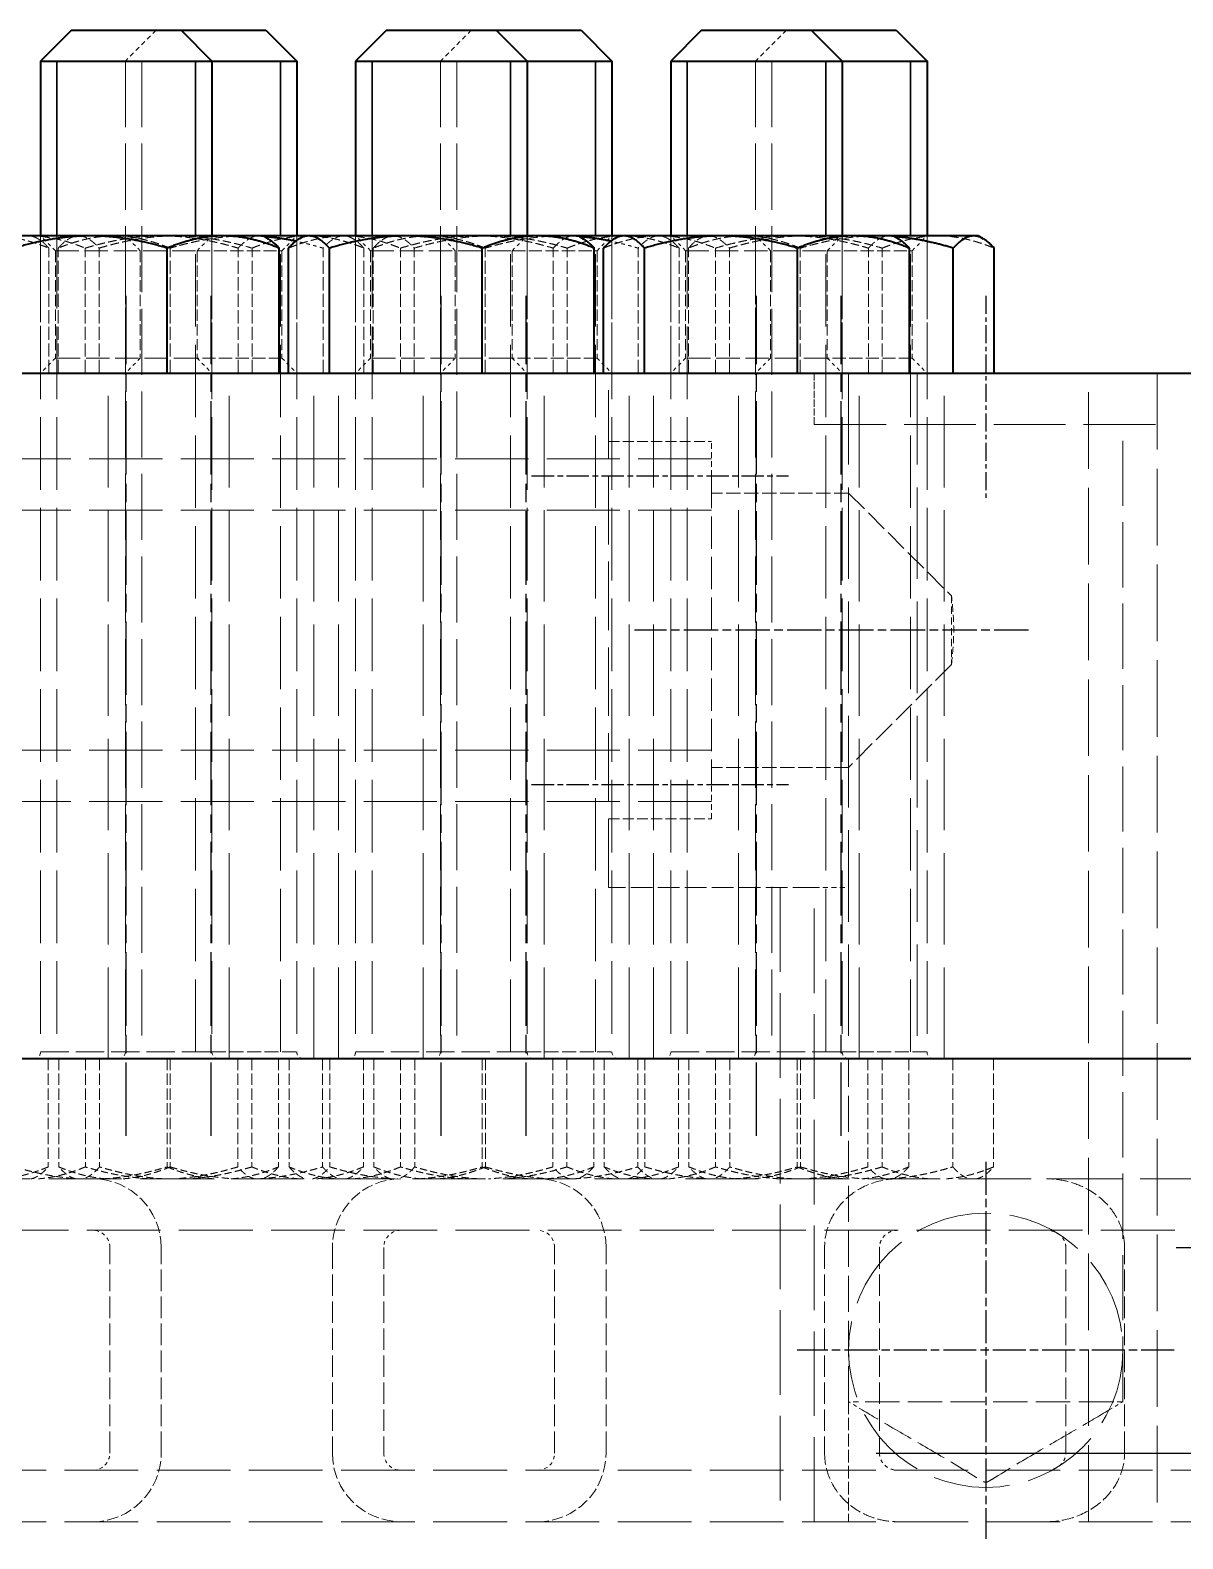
# Model space of a CAD drawing. Header units: millimetres. Extents: x 0 to 2375, y 0 to 3360.
# Drawn here: x 905.67 to 939.29, y 2677.53 to 2721.53 of the extents above; entities that cross this region are included whole.
import ezdxf

# ---------------------------------------------------------------- set-up
doc = ezdxf.new("R2010")
doc.units = ezdxf.units.MM
doc.linetypes.add('DPJA0641_Hot Stamping Coil$0$CHAIN', pattern=[0.3543, 0.2362, -0.0295, 0.0591, -0.0295])
doc.linetypes.add('DPJA0641_Hot Stamping Coil$0$DASHED', pattern=[0.2067, 0.1654, -0.0413])
for name, color, linetype, lineweight in [('DPJA0641_Hot Stamping Coil$0$가려진 것(ISO)', 2, 'DPJA0641_Hot Stamping Coil$0$DASHED', 18), ('DPJA0641_Hot Stamping Coil$0$가시적인 것(ISO)', 3, 'Continuous', 40), ('DPJA0641_Hot Stamping Coil$0$가시적인 좁은 것(ISO)', 3, 'Continuous', 35), ('DPJA0641_Hot Stamping Coil$0$중심 표식(ISO)', 1, 'Continuous', 25), ('DPJA0641_Hot Stamping Coil$0$중심선(ISO)', 1, 'Continuous', 25), ('DPJA0641_Hot Stamping Coil$0$치수(ISO)', 2, 'Continuous', 25)]:
    doc.layers.add(name, color=color, linetype=linetype, lineweight=lineweight)
doc.styles.add('DPJA0641_Hot Stamping Coil$0$치수 텍스트_PSTEK_POSCO', font='isocp.shx')
doc.dimstyles.new('DPJA0641_Hot Stamping Coil$0$치수_PSTEK_POSCO', dxfattribs={"dimscale": 3, "dimtxt": 2.5, "dimasz": 2.5, "dimexe": 2, "dimexo": 0.5, "dimgap": 1, "dimtad": 1, "dimrnd": 1e-08, "dimdsep": 46, "dimtxsty": 'DPJA0641_Hot Stamping Coil$0$치수 텍스트_PSTEK_POSCO', "dimcen": 0.09, "dimdle": 10, "dimclrd": 7, "dimclre": 7, "dimclrt": 2, "dimadec": 1, "dimazin": 2, "dimtfac": 1, "dimtmove": 0, "dimatfit": 3, "dimfxl": 0, "dimtolj": 1, "dimlwd": -1, "dimlwe": -1, "dimarcsym": 0})

# ---------------------------------------------------------------- blocks, each defined once
blk = doc.blocks.new('*D274')
at = {"layer": 'Defpoints', "color": 0}
for p in [(937.596, 216.896), (1139.656, 216.896), (928.845, 210.896)]:
    blk.add_point(p, dxfattribs=at)
at = {"layer": 'DPJA0641_Hot Stamping Coil$0$치수(ISO)', "color": 7}
for p, q in [((1139.656, 224.396), (1139.656, 256.057)), ((939.096, 216.896), (1145.656, 216.896)), ((1139.656, 210.896), (1139.656, 216.896)), ((930.345, 210.896), (1145.656, 210.896)), ((1139.656, 203.396), (1139.656, 195.896))]:
    blk.add_line(p, q, dxfattribs=at)
for points in [[(1138.406, 224.396), (1140.906, 224.396), (1139.656, 216.896)], [(1138.406, 203.396), (1140.906, 203.396), (1139.656, 210.896)]]:
    blk.add_solid(points, dxfattribs=at)
at = {"layer": 'DPJA0641_Hot Stamping Coil$0$치수(ISO)', "color": 2, "insert": (1132.906, 249.236), "char_height": 7.5, "attachment_point": 4, "rotation": 90, "style": 'DPJA0641_Hot Stamping Coil$0$치수 텍스트_PSTEK_POSCO'}
blk.add_mtext('\\A1;6', dxfattribs=at)
blk = doc.blocks.new('DPJA0641_Hot Stamping Coil')
at = {"layer": 'DPJA0641_Hot Stamping Coil$0$가려진 것(ISO)', "ltscale": 0.807994}
for p, q in [((909.347, 252.396), (908.447, 251.496)), ((918.539, 252.396), (917.639, 251.496)), ((927.732, 252.396), (926.832, 251.496))]:
    blk.add_line(p, q, dxfattribs=at)
at = {"layer": 'DPJA0641_Hot Stamping Coil$0$가려진 것(ISO)', "ltscale": 11.651346}
for p, q in [((908.447, 251.496), (908.447, 222.596)), ((908.925, 251.496), (908.925, 222.596)), ((917.639, 251.496), (917.639, 222.596)), ((918.118, 251.496), (918.118, 222.596)), ((926.832, 251.496), (926.832, 222.596)), ((927.31, 251.496), (927.31, 222.596))]:
    blk.add_line(p, q, dxfattribs=at)
at = {"layer": 'DPJA0641_Hot Stamping Coil$0$가려진 것(ISO)', "ltscale": 0.103346}
for p, q in [((905.755, 246.396), (905.896, 246.315)), ((906.947, 246.396), (906.806, 246.315)), ((914.947, 246.396), (915.088, 246.315)), ((916.139, 246.396), (915.998, 246.315)), ((924.139, 246.396), (924.28, 246.315)), ((925.332, 246.396), (925.191, 246.315))]:
    blk.add_line(p, q, dxfattribs=at)
at = {"layer": 'DPJA0641_Hot Stamping Coil$0$가려진 것(ISO)', "ltscale": 0.388695}
for p, q in [((906.405, 245.963), (905.972, 246.396)), ((908.88, 245.963), (908.447, 246.396)), ((910.539, 245.963), (910.972, 246.396)), ((913.014, 245.963), (913.447, 246.396)), ((915.597, 245.963), (915.164, 246.396)), ((918.072, 245.963), (917.639, 246.396)), ((919.731, 245.963), (920.164, 246.396)), ((922.206, 245.963), (922.639, 246.396)), ((924.79, 245.963), (924.357, 246.396)), ((927.265, 245.963), (926.832, 246.396)), ((928.924, 245.963), (929.357, 246.396)), ((931.399, 245.963), (931.832, 246.396)), ((906.405, 242.829), (905.972, 242.396)), ((908.88, 242.829), (908.447, 242.396)), ((910.539, 242.829), (910.972, 242.396)), ((913.014, 242.829), (913.447, 242.396)), ((915.597, 242.829), (915.164, 242.396)), ((918.072, 242.829), (917.639, 242.396)), ((919.731, 242.829), (920.164, 242.396)), ((922.206, 242.829), (922.639, 242.396)), ((924.79, 242.829), (924.357, 242.396)), ((927.265, 242.829), (926.832, 242.396)), ((928.924, 242.829), (929.357, 242.396)), ((931.399, 242.829), (931.832, 242.396))]:
    blk.add_line(p, q, dxfattribs=at)
at = {"layer": 'DPJA0641_Hot Stamping Coil$0$가려진 것(ISO)', "ltscale": 2.539487}
for p, q in [((905.972, 246.396), (905.972, 242.396)), ((908.447, 246.396), (908.447, 242.396)), ((910.972, 242.396), (910.972, 246.396)), ((913.447, 242.396), (913.447, 246.396)), ((915.164, 246.396), (915.164, 242.396)), ((917.639, 246.396), (917.639, 242.396)), ((920.164, 242.396), (920.164, 246.396)), ((922.639, 242.396), (922.639, 246.396)), ((924.357, 246.396), (924.357, 242.396)), ((926.832, 246.396), (926.832, 242.396)), ((929.357, 242.396), (929.357, 246.396)), ((931.832, 242.396), (931.832, 246.396))]:
    blk.add_line(p, q, dxfattribs=at)
at = {"layer": 'DPJA0641_Hot Stamping Coil$0$가려진 것(ISO)', "ltscale": 12.793635}
for p, q in [((905.972, 246.396), (905.972, 222.596)), ((906.451, 246.396), (906.451, 222.596)), ((910.494, 222.596), (910.494, 246.396)), ((910.972, 246.396), (910.972, 222.596)), ((912.968, 222.596), (912.968, 246.396)), ((913.447, 246.396), (913.447, 222.596)), ((915.164, 246.396), (915.164, 222.596)), ((915.643, 246.396), (915.643, 222.596)), ((919.686, 222.596), (919.686, 246.396)), ((920.164, 246.396), (920.164, 222.596)), ((922.161, 222.596), (922.161, 246.396)), ((922.639, 246.396), (922.639, 222.596)), ((924.357, 246.396), (924.357, 222.596)), ((924.835, 246.396), (924.835, 222.596)), ((928.878, 222.596), (928.878, 246.396)), ((929.357, 246.396), (929.357, 222.596)), ((931.353, 222.596), (931.353, 246.396)), ((931.832, 246.396), (931.832, 222.596))]:
    blk.add_line(p, q, dxfattribs=at)
at = {"layer": 'DPJA0641_Hot Stamping Coil$0$가려진 것(ISO)', "ltscale": 2.312668}
for p, q in [((906.216, 242.396), (906.216, 246.039)), ((906.485, 242.396), (906.485, 246.039)), ((907.277, 242.396), (907.277, 246.039)), ((907.681, 242.396), (907.681, 246.039)), ((909.751, 242.396), (909.751, 246.039)), ((911.738, 242.396), (911.738, 246.039)), ((912.142, 242.396), (912.142, 246.039)), ((914.213, 242.396), (914.213, 246.039)), ((915.408, 242.396), (915.408, 246.039)), ((915.678, 242.396), (915.678, 246.039)), ((916.469, 242.396), (916.469, 246.039)), ((916.873, 242.396), (916.873, 246.039)), ((918.944, 242.396), (918.944, 246.039)), ((920.93, 242.396), (920.93, 246.039)), ((921.335, 242.396), (921.335, 246.039)), ((923.405, 242.396), (923.405, 246.039)), ((924.601, 242.396), (924.601, 246.039)), ((924.87, 242.396), (924.87, 246.039)), ((925.661, 242.396), (925.661, 246.039)), ((926.066, 242.396), (926.066, 246.039)), ((928.136, 242.396), (928.136, 246.039)), ((930.123, 242.396), (930.123, 246.039)), ((930.527, 242.396), (930.527, 246.039))]:
    blk.add_line(p, q, dxfattribs=at)
at = {"layer": 'DPJA0641_Hot Stamping Coil$0$가려진 것(ISO)', "ltscale": 4.122725}
for p, q in [((906.405, 245.963), (910.539, 245.963)), ((915.597, 245.963), (919.731, 245.963)), ((924.79, 245.963), (928.924, 245.963)), ((910.539, 242.829), (906.405, 242.829)), ((919.731, 242.829), (915.597, 242.829)), ((928.924, 242.829), (924.79, 242.829))]:
    blk.add_line(p, q, dxfattribs=at)
at = {"layer": 'DPJA0641_Hot Stamping Coil$0$가려진 것(ISO)', "ltscale": 1.989657}
for p, q in [((906.405, 245.963), (906.405, 242.829)), ((908.88, 245.963), (908.88, 242.829)), ((910.539, 245.963), (910.539, 242.829)), ((913.014, 245.963), (913.014, 242.829)), ((915.597, 245.963), (915.597, 242.829)), ((918.072, 245.963), (918.072, 242.829)), ((919.731, 245.963), (919.731, 242.829)), ((922.206, 245.963), (922.206, 242.829)), ((924.79, 245.963), (924.79, 242.829)), ((927.265, 245.963), (927.265, 242.829)), ((928.924, 245.963), (928.924, 242.829)), ((931.399, 245.963), (931.399, 242.829))]:
    blk.add_line(p, q, dxfattribs=at)
at = {"layer": 'DPJA0641_Hot Stamping Coil$0$가려진 것(ISO)', "ltscale": 2.321982}
for p, q in [((910.539, 245.963), (913.014, 245.963)), ((919.731, 245.963), (922.206, 245.963)), ((928.924, 245.963), (931.399, 245.963)), ((913.014, 242.829), (910.539, 242.829)), ((922.206, 242.829), (919.731, 242.829)), ((931.399, 242.829), (928.924, 242.829))]:
    blk.add_line(p, q, dxfattribs=at)
at = {"layer": 'DPJA0641_Hot Stamping Coil$0$가려진 것(ISO)', "ltscale": 16.126431}
for p, q in [((907.947, 222.396), (907.947, 242.396)), ((911.472, 222.396), (911.472, 242.396)), ((913.947, 222.396), (913.947, 242.396)), ((914.664, 222.396), (914.664, 242.396)), ((917.139, 222.396), (917.139, 242.396)), ((920.664, 222.396), (920.664, 242.396)), ((923.139, 222.396), (923.139, 242.396)), ((923.857, 222.396), (923.857, 242.396)), ((926.332, 222.396), (926.332, 242.396)), ((929.545, 242.396), (929.545, 222.396)), ((929.857, 222.396), (929.857, 242.396)), ((931.545, 242.396), (931.545, 222.396)), ((932.332, 222.396), (932.332, 242.396))]:
    blk.add_line(p, q, dxfattribs=at)
at = {"layer": 'DPJA0641_Hot Stamping Coil$0$가려진 것(ISO)', "color": 1, "ltscale": 12.094824}
blk.add_line((922.545, 227.396), (922.545, 242.396), dxfattribs=at)
at = {"layer": 'DPJA0641_Hot Stamping Coil$0$가려진 것(ISO)', "color": 1, "ltscale": 0.952248}
for p, q in [((928.545, 242.396), (928.545, 240.896)), ((928.545, 240.896), (928.545, 242.396))]:
    blk.add_line(p, q, dxfattribs=at)
at = {"layer": 'DPJA0641_Hot Stamping Coil$0$가려진 것(ISO)', "color": 1, "ltscale": 13.505886}
for p, q in [((936.545, 208.896), (936.545, 242.396)), ((938.545, 242.396), (938.545, 208.896))]:
    blk.add_line(p, q, dxfattribs=at)
at = {"layer": 'DPJA0641_Hot Stamping Coil$0$가려진 것(ISO)', "color": 1, "ltscale": 12.665669}
blk.add_line((928.545, 240.896), (938.545, 240.896), dxfattribs=at)
blk.add_line((928.545, 240.896), (938.545, 240.896), dxfattribs=at)
at = {"layer": 'DPJA0641_Hot Stamping Coil$0$가려진 것(ISO)', "color": 1, "ltscale": 11.490082}
blk.add_line((937.545, 212.396), (937.545, 240.896), dxfattribs=at)
at = {"layer": 'DPJA0641_Hot Stamping Coil$0$가려진 것(ISO)', "color": 1, "ltscale": 1.904597}
for p, q in [((922.545, 240.396), (925.545, 240.396)), ((922.545, 229.396), (925.545, 229.396))]:
    blk.add_line(p, q, dxfattribs=at)
at = {"layer": 'DPJA0641_Hot Stamping Coil$0$가려진 것(ISO)', "color": 1, "ltscale": 0.997197}
for p, q in [((925.545, 239.396), (925.545, 240.396)), ((925.545, 229.396), (925.545, 230.396))]:
    blk.add_line(p, q, dxfattribs=at)
at = {"layer": 'DPJA0641_Hot Stamping Coil$0$가려진 것(ISO)', "ltscale": 12.915457}
for p, q in [((925.545, 239.896), (693.288, 239.896)), ((925.545, 238.396), (693.288, 238.396)), ((925.545, 231.396), (693.288, 231.396)), ((925.545, 229.896), (693.288, 229.896))]:
    blk.add_line(p, q, dxfattribs=at)
at = {"layer": 'DPJA0641_Hot Stamping Coil$0$가려진 것(ISO)', "color": 1, "ltscale": 5.71399}
blk.add_line((925.545, 239.396), (925.545, 230.396), dxfattribs=at)
at = {"layer": 'DPJA0641_Hot Stamping Coil$0$가려진 것(ISO)', "color": 1, "ltscale": 2.539495}
for p, q in [((929.545, 238.896), (925.545, 238.896)), ((929.545, 230.896), (925.545, 230.896))]:
    blk.add_line(p, q, dxfattribs=at)
at = {"layer": 'DPJA0641_Hot Stamping Coil$0$가려진 것(ISO)', "color": 1, "ltscale": 3.94806}
for p, q in [((929.545, 238.896), (932.545, 235.896)), ((932.545, 233.896), (929.545, 230.896))]:
    blk.add_line(p, q, dxfattribs=at)
at = {"layer": 'DPJA0641_Hot Stamping Coil$0$가려진 것(ISO)', "color": 1, "ltscale": 1.283311}
blk.add_line((932.545, 235.896), (932.545, 233.896), dxfattribs=at)
at = {"layer": 'DPJA0641_Hot Stamping Coil$0$가려진 것(ISO)', "color": 1, "ltscale": 3.809293}
for p, q in [((928.545, 227.396), (922.545, 227.396)), ((907.993, 210.896), (907.993, 216.896)), ((909.493, 210.896), (909.493, 216.896)), ((914.486, 216.896), (914.486, 210.896)), ((915.986, 216.896), (915.986, 210.896)), ((920.969, 210.896), (920.969, 216.896)), ((922.469, 210.896), (922.469, 216.896))]:
    blk.add_line(p, q, dxfattribs=at)
at = {"layer": 'DPJA0641_Hot Stamping Coil$0$가려진 것(ISO)', "color": 1, "ltscale": 14.916949}
for p, q in [((927.545, 227.396), (927.545, 208.896)), ((928.545, 208.896), (928.545, 227.396))]:
    blk.add_line(p, q, dxfattribs=at)
at = {"layer": 'DPJA0641_Hot Stamping Coil$0$가려진 것(ISO)', "color": 1, "ltscale": 0.897783}
blk.add_line((928.545, 227.396), (929.545, 227.396), dxfattribs=at)
at = {"layer": 'DPJA0641_Hot Stamping Coil$0$가려진 것(ISO)', "ltscale": 4.986384}
for p, q in [((905.972, 222.596), (910.972, 222.596)), ((915.164, 222.596), (920.164, 222.596)), ((924.357, 222.596), (929.357, 222.596))]:
    blk.add_line(p, q, dxfattribs=at)
at = {"layer": 'DPJA0641_Hot Stamping Coil$0$가려진 것(ISO)', "ltscale": 2.002111}
for p, q in [((906.198, 222.396), (906.198, 219.243)), ((906.504, 222.396), (906.504, 219.243)), ((907.281, 222.396), (907.281, 219.243)), ((907.694, 222.396), (907.694, 219.243)), ((909.663, 222.396), (909.663, 219.243)), ((909.756, 222.396), (909.756, 219.243)), ((911.725, 222.396), (911.725, 219.243)), ((912.137, 222.396), (912.137, 219.243)), ((912.915, 222.396), (912.915, 219.243)), ((913.221, 222.396), (913.221, 219.243)), ((914.2, 222.396), (914.2, 219.243)), ((914.412, 222.396), (914.412, 219.243)), ((915.39, 222.396), (915.39, 219.243)), ((915.696, 222.396), (915.696, 219.243)), ((916.474, 222.396), (916.474, 219.243)), ((916.887, 222.396), (916.887, 219.243)), ((918.855, 222.396), (918.855, 219.243)), ((918.949, 222.396), (918.949, 219.243)), ((920.917, 222.396), (920.917, 219.243)), ((921.33, 222.396), (921.33, 219.243)), ((922.108, 222.396), (922.108, 219.243)), ((922.414, 222.396), (922.414, 219.243)), ((923.392, 222.396), (923.392, 219.243)), ((923.604, 222.396), (923.604, 219.243)), ((924.583, 222.396), (924.583, 219.243)), ((924.888, 222.396), (924.888, 219.243)), ((925.666, 222.396), (925.666, 219.243)), ((926.079, 222.396), (926.079, 219.243)), ((928.047, 222.396), (928.047, 219.243)), ((928.141, 222.396), (928.141, 219.243)), ((930.11, 222.396), (930.11, 219.243)), ((930.522, 222.396), (930.522, 219.243)), ((931.3, 222.396), (931.3, 219.243)), ((932.584, 222.396), (932.584, 219.243)), ((933.775, 222.396), (933.775, 219.243))]:
    blk.add_line(p, q, dxfattribs=at)
at = {"layer": 'DPJA0641_Hot Stamping Coil$0$가려진 것(ISO)', "ltscale": 2.477189}
for p, q in [((910.972, 222.596), (913.447, 222.596)), ((920.164, 222.596), (922.639, 222.596)), ((929.357, 222.596), (931.832, 222.596))]:
    blk.add_line(p, q, dxfattribs=at)
at = {"layer": 'DPJA0641_Hot Stamping Coil$0$가려진 것(ISO)', "color": 1, "ltscale": 6.348889}
blk.add_line((929.545, 212.396), (929.545, 222.396), dxfattribs=at)
at = {"layer": 'DPJA0641_Hot Stamping Coil$0$가려진 것(ISO)', "ltscale": 0.090988}
for p, q in [((905.755, 218.896), (905.879, 218.968)), ((906.947, 218.896), (906.823, 218.968)), ((912.472, 218.896), (912.596, 218.968)), ((913.664, 218.896), (913.54, 218.968)), ((914.947, 218.896), (915.071, 218.968)), ((916.139, 218.896), (916.015, 218.968)), ((921.664, 218.896), (921.789, 218.968)), ((922.857, 218.896), (922.733, 218.968)), ((924.139, 218.896), (924.264, 218.968)), ((925.332, 218.896), (925.207, 218.968)), ((930.857, 218.896), (930.981, 218.968)), ((933.332, 218.896), (933.456, 218.968))]:
    blk.add_line(p, q, dxfattribs=at)
at = {"layer": 'DPJA0641_Hot Stamping Coil$0$가려진 것(ISO)', "color": 1, "ltscale": 2.222046}
blk.add_line((929.545, 212.396), (929.545, 208.896), dxfattribs=at)
at = {"layer": 'DPJA0641_Hot Stamping Coil$0$가려진 것(ISO)', "color": 1, "ltscale": 0.976112}
for p, q in [((929.837, 212.396), (929.545, 212.396)), ((937.545, 212.396), (937.253, 212.396))]:
    blk.add_line(p, q, dxfattribs=at)
at = {"layer": 'DPJA0641_Hot Stamping Coil$0$가려진 것(ISO)', "color": 1, "ltscale": 0.294554}
for p, q in [((929.943, 212.157), (929.545, 212.396)), ((937.147, 212.157), (937.545, 212.396))]:
    blk.add_line(p, q, dxfattribs=at)
at = {"layer": 'DPJA0641_Hot Stamping Coil$0$가려진 것(ISO)', "color": 1, "ltscale": 6.02585}
blk.add_line((937.253, 212.396), (929.837, 212.396), dxfattribs=at)
at = {"layer": 'DPJA0641_Hot Stamping Coil$0$가려진 것(ISO)', "color": 1, "ltscale": 13.510047}
blk.add_circle((933.545, 213.896), 4, dxfattribs=at)
at = {"layer": 'DPJA0641_Hot Stamping Coil$0$가려진 것(ISO)', "ltscale": 0.199359}
for centre, start, end in [((905.772, 222.596), 270, 0), ((908.247, 222.596), 270, 0), ((911.172, 222.596), 180, 270), ((913.647, 222.596), 180, 270), ((914.964, 222.596), 270, 0), ((917.439, 222.596), 270, 0), ((920.364, 222.596), 180, 270), ((922.839, 222.596), 180, 270), ((924.157, 222.596), 270, 0), ((926.632, 222.596), 270, 0), ((929.557, 222.596), 180, 270), ((932.032, 222.596), 180, 270)]:
    blk.add_arc(centre, 0.2, start, end, dxfattribs=at)
at = {"layer": 'DPJA0641_Hot Stamping Coil$0$가려진 것(ISO)', "color": 1, "ltscale": 1.994494}
for centre, start, end in [((907.493, 216.896), 0, 90), ((916.486, 216.896), 90, 180), ((920.469, 216.896), 0, 90), ((907.493, 210.896), 270, 0), ((916.486, 210.896), 180, 270), ((920.469, 210.896), 270, 0)]:
    blk.add_arc(centre, 2, start, end, dxfattribs=at)
at = {"layer": 'DPJA0641_Hot Stamping Coil$0$가려진 것(ISO)', "color": 1, "ltscale": 0.498548}
for centre, start, end in [((907.493, 216.896), 0, 90), ((916.486, 216.896), 90, 180), ((920.469, 216.896), 0, 90), ((907.493, 210.896), 270, 0), ((916.486, 210.896), 180, 270), ((920.469, 210.896), 270, 0)]:
    blk.add_arc(centre, 0.5, start, end, dxfattribs=at)
at = {"layer": 'DPJA0641_Hot Stamping Coil$0$가려진 것(ISO)', "ltscale": 1.48861}
for points in [[(904.583, 246.396), (905.341, 246.396), (906.216, 246.039)], [(906.216, 246.039), (905.896, 246.396), (905.618, 246.396)], [(905.644, 246.396), (906.401, 246.396), (907.277, 246.039)], [(906.485, 246.039), (906.806, 246.396), (907.083, 246.396)], [(908.118, 246.396), (907.361, 246.396), (906.485, 246.039)], [(907.083, 246.396), (907.361, 246.396), (907.681, 246.039)], [(907.277, 246.039), (908.472, 246.396), (909.507, 246.396)], [(907.681, 246.039), (908.876, 246.396), (909.912, 246.396)], [(909.751, 246.039), (908.876, 246.396), (908.118, 246.396)], [(909.507, 246.396), (910.543, 246.396), (911.738, 246.039)], [(911.982, 246.396), (910.947, 246.396), (909.751, 246.039)], [(909.912, 246.396), (910.947, 246.396), (912.142, 246.039)], [(911.738, 246.039), (912.058, 246.396), (912.336, 246.396)], [(912.142, 246.039), (913.017, 246.396), (913.775, 246.396)], [(913.203, 246.039), (914.078, 246.396), (914.836, 246.396)], [(913.775, 246.396), (914.533, 246.396), (915.408, 246.039)], [(914.811, 246.396), (914.533, 246.396), (914.213, 246.039)], [(915.408, 246.039), (915.088, 246.396), (914.811, 246.396)], [(914.836, 246.396), (915.594, 246.396), (916.469, 246.039)], [(915.678, 246.039), (915.998, 246.396), (916.276, 246.396)], [(917.311, 246.396), (916.553, 246.396), (915.678, 246.039)], [(916.276, 246.396), (916.553, 246.396), (916.873, 246.039)], [(916.469, 246.039), (917.664, 246.396), (918.7, 246.396)], [(916.873, 246.039), (918.069, 246.396), (919.104, 246.396)], [(918.944, 246.039), (918.069, 246.396), (917.311, 246.396)], [(918.7, 246.396), (919.735, 246.396), (920.93, 246.039)], [(921.175, 246.396), (920.139, 246.396), (918.944, 246.039)], [(919.104, 246.396), (920.139, 246.396), (921.335, 246.039)], [(920.93, 246.039), (921.251, 246.396), (921.528, 246.396)], [(921.335, 246.039), (922.21, 246.396), (922.968, 246.396)], [(922.395, 246.039), (923.271, 246.396), (924.028, 246.396)], [(922.968, 246.396), (923.726, 246.396), (924.601, 246.039)], [(924.003, 246.396), (923.726, 246.396), (923.405, 246.039)], [(924.601, 246.039), (924.28, 246.396), (924.003, 246.396)], [(924.028, 246.396), (924.786, 246.396), (925.661, 246.039)], [(924.87, 246.039), (925.191, 246.396), (925.468, 246.396)], [(926.503, 246.396), (925.745, 246.396), (924.87, 246.039)], [(925.468, 246.396), (925.745, 246.396), (926.066, 246.039)], [(925.661, 246.039), (926.857, 246.396), (927.892, 246.396)], [(926.066, 246.039), (927.261, 246.396), (928.296, 246.396)], [(928.136, 246.039), (927.261, 246.396), (926.503, 246.396)], [(927.892, 246.396), (928.927, 246.396), (930.123, 246.039)], [(930.367, 246.396), (929.332, 246.396), (928.136, 246.039)], [(928.296, 246.396), (929.332, 246.396), (930.527, 246.039)], [(930.123, 246.039), (930.443, 246.396), (930.721, 246.396)], [(930.527, 246.039), (931.402, 246.396), (932.16, 246.396)], [(932.16, 246.396), (932.918, 246.396), (933.793, 246.039)]]:
    blk.add_rational_spline(points, [1, 1.0379548493, 1], degree=2, dxfattribs=at)
at = {"layer": 'DPJA0641_Hot Stamping Coil$0$가려진 것(ISO)', "ltscale": 0.346563}
for points in [[(912.509, 246.375), (912.244, 246.396), (911.982, 246.396)], [(921.701, 246.375), (921.437, 246.396), (921.175, 246.396)], [(930.894, 246.375), (930.629, 246.396), (930.367, 246.396)]]:
    blk.add_rational_spline(points, [1.0140918064, 1.00934848638, 1], degree=2, dxfattribs=at)
at = {"layer": 'DPJA0641_Hot Stamping Coil$0$가려진 것(ISO)', "ltscale": 0.682978}
for points in [[(912.336, 246.396), (912.472, 246.396), (912.613, 246.315)], [(921.528, 246.396), (921.664, 246.396), (921.806, 246.315)], [(930.721, 246.396), (930.857, 246.396), (930.998, 246.315)]]:
    blk.add_rational_spline(points, [1, 1.01829528555, 1.01895290532], degree=2, dxfattribs=at)
at = {"layer": 'DPJA0641_Hot Stamping Coil$0$가려진 것(ISO)', "ltscale": 0.539252}
for points in [[(914.213, 246.039), (913.799, 246.163), (913.416, 246.242)], [(923.405, 246.039), (922.991, 246.163), (922.609, 246.242)]]:
    blk.add_rational_spline(points, [1, 1.01282682145, 1.01698400771], degree=2, dxfattribs=at)
at = {"layer": 'DPJA0641_Hot Stamping Coil$0$가려진 것(ISO)', "color": 1, "ltscale": 1.273614}
blk.add_open_spline([(932.545, 233.896), (932.589, 234.235), (932.611, 234.571), (932.611, 235.221), (932.589, 235.557), (932.545, 235.896)], degree=3, knots=[2.0179529, 2.0179529, 2.0179529, 2.0179529, 2.1154913, 2.1154913, 2.2130296, 2.2130296, 2.2130296, 2.2130296], dxfattribs=at)
at = {"layer": 'DPJA0641_Hot Stamping Coil$0$가려진 것(ISO)', "ltscale": 1.253525}
for points in [[(906.198, 219.243), (905.464, 218.943), (904.826, 218.896)], [(905.219, 219.243), (906.221, 218.943), (907.093, 218.896)], [(905.696, 218.896), (905.929, 218.943), (906.198, 219.243)], [(907.281, 219.243), (906.548, 218.943), (905.91, 218.896)], [(907.006, 218.896), (906.772, 218.943), (906.504, 219.243)], [(906.504, 219.243), (907.237, 218.943), (907.875, 218.896)], [(907.694, 219.243), (907.426, 218.943), (907.192, 218.896)], [(909.155, 218.896), (908.283, 218.943), (907.281, 219.243)], [(909.568, 218.896), (908.696, 218.943), (907.694, 219.243)], [(907.789, 218.896), (908.661, 218.943), (909.663, 219.243)], [(908.385, 218.896), (909.023, 218.943), (909.756, 219.243)], [(909.663, 219.243), (910.396, 218.943), (911.034, 218.896)], [(909.756, 219.243), (910.758, 218.943), (911.63, 218.896)], [(911.725, 219.243), (910.723, 218.943), (909.851, 218.896)], [(912.137, 219.243), (911.135, 218.943), (910.264, 218.896)], [(911.544, 218.896), (912.182, 218.943), (912.915, 219.243)], [(912.227, 218.896), (911.993, 218.943), (911.725, 219.243)], [(913.509, 218.896), (912.871, 218.943), (912.137, 219.243)], [(912.326, 218.896), (913.198, 218.943), (914.2, 219.243)], [(912.915, 219.243), (912.647, 218.943), (912.413, 218.896)], [(913.221, 219.243), (913.49, 218.943), (913.723, 218.896)], [(914.593, 218.896), (913.955, 218.943), (913.221, 219.243)], [(913.91, 218.896), (914.143, 218.943), (914.412, 219.243)], [(915.39, 219.243), (914.657, 218.943), (914.019, 218.896)], [(914.2, 219.243), (914.468, 218.943), (914.702, 218.896)], [(914.412, 219.243), (915.414, 218.943), (916.285, 218.896)], [(914.888, 218.896), (915.122, 218.943), (915.39, 219.243)], [(916.474, 219.243), (915.74, 218.943), (915.102, 218.896)], [(916.198, 218.896), (915.965, 218.943), (915.696, 219.243)], [(915.696, 219.243), (916.43, 218.943), (917.067, 218.896)], [(916.887, 219.243), (916.618, 218.943), (916.385, 218.896)], [(918.347, 218.896), (917.476, 218.943), (916.474, 219.243)], [(918.76, 218.896), (917.889, 218.943), (916.887, 219.243)], [(916.982, 218.896), (917.853, 218.943), (918.855, 219.243)], [(917.577, 218.896), (918.215, 218.943), (918.949, 219.243)], [(918.855, 219.243), (919.589, 218.943), (920.226, 218.896)], [(918.949, 219.243), (919.951, 218.943), (920.822, 218.896)], [(920.917, 219.243), (919.915, 218.943), (919.044, 218.896)], [(921.33, 219.243), (920.328, 218.943), (919.457, 218.896)], [(920.736, 218.896), (921.374, 218.943), (922.108, 219.243)], [(921.419, 218.896), (921.186, 218.943), (920.917, 219.243)], [(922.701, 218.896), (922.063, 218.943), (921.33, 219.243)], [(921.519, 218.896), (922.39, 218.943), (923.392, 219.243)], [(922.108, 219.243), (921.839, 218.943), (921.606, 218.896)], [(922.414, 219.243), (922.682, 218.943), (922.916, 218.896)], [(923.785, 218.896), (923.147, 218.943), (922.414, 219.243)], [(923.102, 218.896), (923.336, 218.943), (923.604, 219.243)], [(924.583, 219.243), (923.849, 218.943), (923.211, 218.896)], [(923.392, 219.243), (923.66, 218.943), (923.894, 218.896)], [(923.604, 219.243), (924.606, 218.943), (925.477, 218.896)], [(924.081, 218.896), (924.314, 218.943), (924.583, 219.243)], [(925.666, 219.243), (924.933, 218.943), (924.295, 218.896)], [(925.39, 218.896), (925.157, 218.943), (924.888, 219.243)], [(924.888, 219.243), (925.622, 218.943), (926.26, 218.896)], [(926.079, 219.243), (925.811, 218.943), (925.577, 218.896)], [(927.54, 218.896), (926.668, 218.943), (925.666, 219.243)], [(927.952, 218.896), (927.081, 218.943), (926.079, 219.243)], [(926.174, 218.896), (927.045, 218.943), (928.047, 219.243)], [(926.77, 218.896), (927.408, 218.943), (928.141, 219.243)], [(928.047, 219.243), (928.781, 218.943), (929.419, 218.896)], [(928.141, 219.243), (929.143, 218.943), (930.014, 218.896)], [(930.11, 219.243), (929.107, 218.943), (928.236, 218.896)], [(930.522, 219.243), (929.52, 218.943), (928.649, 218.896)], [(929.929, 218.896), (930.567, 218.943), (931.3, 219.243)], [(930.611, 218.896), (930.378, 218.943), (930.11, 219.243)], [(931.894, 218.896), (931.256, 218.943), (930.522, 219.243)], [(930.711, 218.896), (931.582, 218.943), (932.584, 219.243)], [(931.3, 219.243), (931.032, 218.943), (930.798, 218.896)], [(933.775, 219.243), (933.041, 218.943), (932.404, 218.896)], [(932.584, 219.243), (932.853, 218.943), (933.086, 218.896)], [(933.273, 218.896), (933.506, 218.943), (933.775, 219.243)]]:
    blk.add_rational_spline(points, [1, 1.02644186739, 1], degree=2, dxfattribs=at)
at = {"layer": 'DPJA0641_Hot Stamping Coil$0$가려진 것(ISO)', "color": 1, "ltscale": 12.83706}
blk.add_open_spline([(1048.968, 218.896), (1039.623, 218.896), (1029.127, 218.896), (1009.637, 218.896), (1001.025, 218.896), (976.982, 218.896), (961.06, 218.896), (932.671, 218.896), (920.157, 218.896), (891.795, 218.896), (876.429, 218.896), (860.031, 218.896), (857.056, 218.896), (854.202, 218.896)], degree=3, knots=[-481.513342, -481.513342, -481.513342, -481.513342, -477.697922, -477.697922, -474.928248, -474.928248, -470.186197, -470.186197, -466.400256, -466.400256, -461.221065, -461.221065, -460.021311, -460.021311, -460.021311, -460.021311], dxfattribs=at)
at = {"layer": 'DPJA0641_Hot Stamping Coil$0$가려진 것(ISO)', "color": 1, "ltscale": 2.065013}
blk.add_open_spline([(930.983, 218.896), (930.684, 218.896), (930.386, 218.838), (929.847, 218.614), (929.608, 218.455), (929.224, 218.065), (929.078, 217.843), (928.891, 217.375), (928.845, 217.137), (928.845, 216.896)], degree=3, knots=[0, 0, 0, 0, 0.0898435, 0.0898435, 0.1751373, 0.1751373, 0.2544067, 0.2544067, 0.3268484, 0.3268484, 0.3268484, 0.3268484], dxfattribs=at)
at = {"layer": 'DPJA0641_Hot Stamping Coil$0$가려진 것(ISO)', "color": 1, "ltscale": 2.132519}
for points, knots in [([(937.596, 216.896), (937.596, 217.122), (937.552, 217.345), (937.376, 217.781), (937.241, 217.985), (936.882, 218.367), (936.65, 218.532), (936.229, 218.733), (936.053, 218.794), (935.691, 218.875), (935.505, 218.896), (935.318, 218.896)], [0, 0, 0, 0, 0.0678988, 0.0678988, 0.1408777, 0.1408777, 0.2248863, 0.2248863, 0.2802204, 0.2802204, 0.3358693, 0.3358693, 0.3358693, 0.3358693]), ([(935.318, 208.896), (935.612, 208.896), (935.905, 208.948), (936.451, 209.147), (936.704, 209.293), (937.123, 209.658), (937.292, 209.871), (937.471, 210.234), (937.518, 210.363), (937.58, 210.627), (937.596, 210.761), (937.596, 210.896)], [0, 0, 0, 0, 0.088105, 0.088105, 0.1745231, 0.1745231, 0.2553073, 0.2553073, 0.2964887, 0.2964887, 0.3371603, 0.3371603, 0.3371603, 0.3371603])]:
    blk.add_open_spline(points, degree=3, knots=knots, dxfattribs=at)
at = {"layer": 'DPJA0641_Hot Stamping Coil$0$가려진 것(ISO)', "color": 1, "ltscale": 13.012316}
for points, knots in [([(1095.059, 217.396), (1095.059, 217.396), (1094.716, 217.396), (1092.919, 217.396), (1090.904, 217.396), (1085.139, 217.396), (1081.389, 217.396), (1071.828, 217.396), (1065.845, 217.396), (1047.421, 217.396), (1033.384, 217.396), (1009.637, 217.396), (1001.025, 217.396), (976.982, 217.396), (961.06, 217.396), (932.671, 217.396), (920.157, 217.396), (891.795, 217.396), (876.429, 217.396), (856.116, 217.396), (849.681, 217.396), (834.151, 217.396), (826.373, 217.396), (816.746, 217.396), (814.033, 217.396), (812.688, 217.396), (812.531, 217.396), (812.533, 217.396)], [-493.364464, -493.364464, -493.364464, -493.364464, -491.640389, -491.640389, -488.839346, -488.839346, -486.038304, -486.038304, -482.951442, -482.951442, -477.697922, -477.697922, -474.928248, -474.928248, -470.186197, -470.186197, -466.400256, -466.400256, -461.221065, -461.221065, -458.498449, -458.498449, -453.86291, -453.86291, -450.13095, -450.13095, -448.986888, -448.986888, -448.986888, -448.986888]), ([(812.533, 210.396), (812.531, 210.396), (812.688, 210.396), (814.033, 210.396), (816.746, 210.396), (826.373, 210.396), (834.151, 210.396), (849.681, 210.396), (856.116, 210.396), (876.429, 210.396), (891.795, 210.396), (920.157, 210.396), (932.671, 210.396), (961.06, 210.396), (976.982, 210.396), (1001.025, 210.396), (1009.637, 210.396), (1033.384, 210.396), (1047.421, 210.396), (1065.845, 210.396), (1071.828, 210.396), (1081.389, 210.396), (1085.139, 210.396), (1090.904, 210.396), (1092.919, 210.396), (1094.716, 210.396), (1095.059, 210.396), (1095.059, 210.396)], [448.986888, 448.986888, 448.986888, 448.986888, 450.13095, 450.13095, 453.86291, 453.86291, 458.498449, 458.498449, 461.221065, 461.221065, 466.400256, 466.400256, 470.186197, 470.186197, 474.928248, 474.928248, 477.697922, 477.697922, 482.951442, 482.951442, 486.038304, 486.038304, 488.839346, 488.839346, 491.640389, 491.640389, 493.364464, 493.364464, 493.364464, 493.364464]), ([(812.533, 208.896), (812.531, 208.896), (812.688, 208.896), (814.033, 208.896), (816.746, 208.896), (826.373, 208.896), (834.151, 208.896), (849.681, 208.896), (856.116, 208.896), (876.429, 208.896), (891.795, 208.896), (920.157, 208.896), (932.671, 208.896), (961.06, 208.896), (976.982, 208.896), (1001.025, 208.896), (1009.637, 208.896), (1033.384, 208.896), (1047.421, 208.896), (1065.845, 208.896), (1071.828, 208.896), (1081.389, 208.896), (1085.139, 208.896), (1090.904, 208.896), (1092.919, 208.896), (1094.716, 208.896), (1095.059, 208.896), (1095.059, 208.896)], [448.986888, 448.986888, 448.986888, 448.986888, 450.13095, 450.13095, 453.86291, 453.86291, 458.498449, 458.498449, 461.221065, 461.221065, 466.400256, 466.400256, 470.186197, 470.186197, 474.928248, 474.928248, 477.697922, 477.697922, 482.951442, 482.951442, 486.038304, 486.038304, 488.839346, 488.839346, 491.640389, 491.640389, 493.364464, 493.364464, 493.364464, 493.364464])]:
    blk.add_open_spline(points, degree=3, knots=knots, dxfattribs=at)
at = {"layer": 'DPJA0641_Hot Stamping Coil$0$가려진 것(ISO)', "color": 1, "ltscale": 0.517312}
for points, knots in [([(930.983, 217.396), (930.936, 217.396), (930.889, 217.39), (930.799, 217.368), (930.755, 217.351), (930.674, 217.307), (930.637, 217.281), (930.554, 217.204), (930.515, 217.15), (930.474, 217.058), (930.463, 217.027), (930.449, 216.962), (930.446, 216.929), (930.446, 216.896)], [0, 0, 0, 0, 0.01407, 0.01407, 0.02801105, 0.02801105, 0.04173985, 0.04173985, 0.06179626, 0.06179626, 0.07177828, 0.07177828, 0.08170582, 0.08170582, 0.08170582, 0.08170582]), ([(930.446, 210.896), (930.446, 210.852), (930.452, 210.809), (930.476, 210.724), (930.494, 210.684), (930.541, 210.608), (930.57, 210.573), (930.653, 210.496), (930.712, 210.46), (930.842, 210.409), (930.912, 210.396), (930.983, 210.396)], [0, 0, 0, 0, 0.01314087, 0.01314087, 0.0264019, 0.0264019, 0.03987077, 0.03987077, 0.06039486, 0.06039486, 0.08158238, 0.08158238, 0.08158238, 0.08158238])]:
    blk.add_open_spline(points, degree=3, knots=knots, dxfattribs=at)
at = {"layer": 'DPJA0641_Hot Stamping Coil$0$가려진 것(ISO)', "color": 1, "ltscale": 0.529947}
for points, knots in [([(935.881, 216.896), (935.881, 216.918), (935.879, 216.94), (935.873, 216.983), (935.868, 217.004), (935.855, 217.047), (935.847, 217.067), (935.828, 217.108), (935.817, 217.127), (935.793, 217.165), (935.779, 217.183), (935.734, 217.236), (935.699, 217.267), (935.621, 217.32), (935.578, 217.342), (935.464, 217.383), (935.391, 217.396), (935.318, 217.396)], [0, 0, 0, 0, 0.00655498, 0.00655498, 0.01313964, 0.01313964, 0.01978106, 0.01978106, 0.0265015, 0.0265015, 0.0333167, 0.0333167, 0.04726547, 0.04726547, 0.06158485, 0.06158485, 0.08348559, 0.08348559, 0.08348559, 0.08348559]), ([(935.318, 210.396), (935.343, 210.396), (935.367, 210.398), (935.416, 210.403), (935.44, 210.407), (935.487, 210.419), (935.51, 210.426), (935.556, 210.442), (935.578, 210.452), (935.62, 210.474), (935.641, 210.486), (935.699, 210.526), (935.734, 210.557), (935.794, 210.626), (935.819, 210.664), (935.852, 210.735), (935.863, 210.766), (935.877, 210.831), (935.881, 210.863), (935.881, 210.896)], [0, 0, 0, 0, 0.0073339, 0.0073339, 0.01464916, 0.01464916, 0.02192124, 0.02192124, 0.02912789, 0.02912789, 0.03625071, 0.03625071, 0.05021302, 0.05021302, 0.06378363, 0.06378363, 0.07374487, 0.07374487, 0.0836102, 0.0836102, 0.0836102, 0.0836102])]:
    blk.add_open_spline(points, degree=3, knots=knots, dxfattribs=at)
at = {"layer": 'DPJA0641_Hot Stamping Coil$0$가려진 것(ISO)', "color": 1, "ltscale": 3.809293}
for points, knots in [([(928.845, 216.896), (928.845, 215.896), (928.845, 214.896), (928.845, 212.896), (928.845, 211.896), (928.845, 210.896)], [-0.8, -0.8, -0.8, -0.8, -0.5, -0.5, -0.2, -0.2, -0.2, -0.2]), ([(930.446, 216.896), (930.446, 216.822), (930.446, 216.748), (930.446, 215.674), (930.446, 214.674), (930.446, 212.748), (930.446, 211.822), (930.446, 210.896)], [0, 0, 0, 0, 0.022222, 0.022222, 0.322222, 0.322222, 0.6, 0.6, 0.6, 0.6]), ([(935.881, 210.896), (935.881, 210.961), (935.881, 211.027), (935.881, 212.092), (935.881, 213.092), (935.881, 215.027), (935.881, 215.961), (935.881, 216.896)], [0, 0, 0, 0, 0.0196172, 0.0196172, 0.3196172, 0.3196172, 0.6, 0.6, 0.6, 0.6]), ([(937.596, 210.896), (937.596, 211.896), (937.596, 212.896), (937.596, 214.896), (937.596, 215.896), (937.596, 216.896)], [-0.8, -0.8, -0.8, -0.8, -0.5, -0.5, -0.2, -0.2, -0.2, -0.2])]:
    blk.add_open_spline(points, degree=3, knots=knots, dxfattribs=at)
at = {"layer": 'DPJA0641_Hot Stamping Coil$0$가려진 것(ISO)', "color": 1, "ltscale": 5.405801}
blk.add_open_spline([(937.147, 212.157), (936.853, 211.981), (936.556, 211.805), (935.873, 211.407), (935.482, 211.182), (934.676, 210.71), (934.262, 210.458), (933.785, 210.165), (933.736, 210.135), (933.665, 210.093), (933.642, 210.08), (933.595, 210.058), (933.573, 210.047), (933.517, 210.047), (933.495, 210.058), (933.448, 210.08), (933.425, 210.093), (933.354, 210.135), (933.305, 210.165), (932.828, 210.458), (932.414, 210.71), (931.608, 211.182), (931.217, 211.407), (930.534, 211.805), (930.236, 211.981), (929.943, 212.157)], degree=3, knots=[2.0794354, 2.0794354, 2.0794354, 2.0794354, 2.2056084, 2.2056084, 2.3631518, 2.3631518, 2.5206953, 2.5206953, 2.5373331, 2.5373331, 2.5456521, 2.5456521, 2.553971, 2.553971, 2.5622899, 2.5622899, 2.5706089, 2.5706089, 2.5872467, 2.5872467, 2.7447902, 2.7447902, 2.9023336, 2.9023336, 3.0285066, 3.0285066, 3.0285066, 3.0285066], dxfattribs=at)
at = {"layer": 'DPJA0641_Hot Stamping Coil$0$가려진 것(ISO)', "color": 1, "ltscale": 2.065011}
blk.add_open_spline([(928.845, 210.896), (928.845, 210.65), (928.893, 210.407), (929.082, 209.945), (929.222, 209.732), (929.587, 209.357), (929.811, 209.202), (930.201, 209.027), (930.353, 208.978), (930.664, 208.913), (930.823, 208.896), (930.983, 208.896)], degree=3, knots=[0, 0, 0, 0, 0.0737792, 0.0737792, 0.1497411, 0.1497411, 0.2305092, 0.2305092, 0.2778965, 0.2778965, 0.3257018, 0.3257018, 0.3257018, 0.3257018], dxfattribs=at)
at = {"layer": 'DPJA0641_Hot Stamping Coil$0$가시적인 것(ISO)'}
for p, q in [((906.872, 252.396), (905.972, 251.496)), ((906.872, 252.396), (910.072, 252.396)), ((910.072, 252.396), (912.547, 252.396)), ((910.072, 252.396), (910.972, 251.496)), ((912.547, 252.396), (913.447, 251.496)), ((916.064, 252.396), (915.164, 251.496)), ((916.064, 252.396), (919.264, 252.396)), ((919.264, 252.396), (921.739, 252.396)), ((919.264, 252.396), (920.164, 251.496)), ((921.739, 252.396), (922.639, 251.496)), ((925.257, 252.396), (924.357, 251.496)), ((925.257, 252.396), (928.457, 252.396)), ((928.457, 252.396), (930.932, 252.396)), ((928.457, 252.396), (929.357, 251.496)), ((930.932, 252.396), (931.832, 251.496)), ((905.972, 251.496), (910.972, 251.496)), ((905.972, 251.496), (905.972, 246.396)), ((910.972, 251.496), (913.447, 251.496)), ((910.972, 251.496), (910.972, 246.396)), ((913.447, 251.496), (913.447, 246.396)), ((915.164, 251.496), (920.164, 251.496)), ((915.164, 251.496), (915.164, 246.396)), ((920.164, 251.496), (922.639, 251.496)), ((920.164, 251.496), (920.164, 246.396)), ((922.639, 251.496), (922.639, 246.396)), ((924.357, 251.496), (929.357, 251.496)), ((924.357, 251.496), (924.357, 246.396)), ((929.357, 251.496), (931.832, 251.496)), ((929.357, 251.496), (929.357, 246.396)), ((931.832, 251.496), (931.832, 246.396)), ((907.437, 246.396), (904.608, 246.396)), ((911.3, 246.396), (907.437, 246.396)), ((909.667, 242.396), (909.667, 246.039)), ((912.472, 246.396), (911.3, 246.396)), ((913.664, 246.396), (912.472, 246.396)), ((912.472, 246.396), (912.613, 246.315)), ((912.933, 242.396), (912.933, 246.039)), ((913.203, 242.396), (913.203, 246.039)), ((913.664, 246.396), (913.523, 246.315)), ((913.801, 246.396), (913.664, 246.396)), ((916.629, 246.396), (913.801, 246.396)), ((914.398, 242.396), (914.398, 246.039)), ((920.493, 246.396), (916.629, 246.396)), ((918.86, 242.396), (918.86, 246.039)), ((921.664, 246.396), (920.493, 246.396)), ((922.857, 246.396), (921.664, 246.396)), ((921.664, 246.396), (921.806, 246.315)), ((922.126, 242.396), (922.126, 246.039)), ((922.395, 242.396), (922.395, 246.039)), ((922.857, 246.396), (922.716, 246.315)), ((922.993, 246.396), (922.857, 246.396)), ((925.822, 246.396), (922.993, 246.396)), ((923.591, 242.396), (923.591, 246.039)), ((929.685, 246.396), (925.822, 246.396)), ((928.052, 242.396), (928.052, 246.039)), ((930.857, 246.396), (929.685, 246.396)), ((933.195, 246.396), (930.857, 246.396)), ((930.857, 246.396), (930.998, 246.315)), ((931.318, 242.396), (931.318, 246.039)), ((932.598, 242.396), (932.598, 246.039)), ((933.332, 246.396), (933.195, 246.396)), ((933.332, 246.396), (933.473, 246.315)), ((933.793, 242.396), (933.793, 246.039)), ((785.545, 242.396), (1115.545, 242.396)), ((1115.545, 222.396), (785.545, 222.396))]:
    blk.add_line(p, q, dxfattribs=at)
at = {"layer": 'DPJA0641_Hot Stamping Coil$0$가시적인 것(ISO)', "color": 8}
blk.add_line((1030.545, 222.396), (870.545, 222.396), dxfattribs=at)
at = {"layer": 'DPJA0641_Hot Stamping Coil$0$가시적인 것(ISO)'}
for points, weights in [([(907.437, 246.396), (906.401, 246.396), (905.206, 246.039)], [1, 1.0379548493, 1]), ([(909.667, 246.039), (908.472, 246.396), (907.437, 246.396)], [1, 1.0379548493, 1]), ([(911.3, 246.396), (910.543, 246.396), (909.667, 246.039)], [1, 1.0379548493, 1]), ([(912.933, 246.039), (912.058, 246.396), (911.3, 246.396)], [1, 1.0379548493, 1]), ([(913.416, 246.242), (912.95, 246.339), (912.509, 246.375)], [1.01698400771, 1.02209817363, 1.0140918064]), ([(912.613, 246.315), (912.765, 246.227), (912.933, 246.039)], [1.01895290532, 1.01965956375, 1]), ([(913.801, 246.396), (913.523, 246.396), (913.203, 246.039)], [1, 1.0379548493, 1]), ([(914.398, 246.039), (914.078, 246.396), (913.801, 246.396)], [1, 1.0379548493, 1]), ([(916.629, 246.396), (915.594, 246.396), (914.398, 246.039)], [1, 1.0379548493, 1]), ([(918.86, 246.039), (917.664, 246.396), (916.629, 246.396)], [1, 1.0379548493, 1]), ([(920.493, 246.396), (919.735, 246.396), (918.86, 246.039)], [1, 1.0379548493, 1]), ([(922.126, 246.039), (921.251, 246.396), (920.493, 246.396)], [1, 1.0379548493, 1]), ([(922.609, 246.242), (922.143, 246.339), (921.701, 246.375)], [1.01698400771, 1.02209817363, 1.0140918064]), ([(921.806, 246.315), (921.957, 246.227), (922.126, 246.039)], [1.01895290532, 1.01965956375, 1]), ([(922.993, 246.396), (922.716, 246.396), (922.395, 246.039)], [1, 1.0379548493, 1]), ([(923.591, 246.039), (923.271, 246.396), (922.993, 246.396)], [1, 1.0379548493, 1]), ([(925.822, 246.396), (924.786, 246.396), (923.591, 246.039)], [1, 1.0379548493, 1]), ([(928.052, 246.039), (926.857, 246.396), (925.822, 246.396)], [1, 1.0379548493, 1]), ([(929.685, 246.396), (928.927, 246.396), (928.052, 246.039)], [1, 1.0379548493, 1]), ([(931.318, 246.039), (930.443, 246.396), (929.685, 246.396)], [1, 1.0379548493, 1]), ([(932.598, 246.039), (931.688, 246.311), (930.894, 246.375)], [1, 1.02860636293, 1.0140918064]), ([(930.998, 246.315), (931.149, 246.227), (931.318, 246.039)], [1.01895290532, 1.01965956375, 1]), ([(933.195, 246.396), (932.918, 246.396), (932.598, 246.039)], [1, 1.0379548493, 1]), ([(933.793, 246.039), (933.473, 246.396), (933.195, 246.396)], [1, 1.0379548493, 1])]:
    blk.add_rational_spline(points, weights, degree=2, dxfattribs=at)
at = {"layer": 'DPJA0641_Hot Stamping Coil$0$가시적인 좁은 것(ISO)'}
for p, q in [((906.451, 251.496), (906.451, 246.396)), ((910.494, 246.396), (910.494, 251.496)), ((912.968, 246.396), (912.968, 251.496)), ((915.643, 251.496), (915.643, 246.396)), ((919.686, 246.396), (919.686, 251.496)), ((922.161, 246.396), (922.161, 251.496)), ((924.835, 251.496), (924.835, 246.396)), ((928.878, 246.396), (928.878, 251.496)), ((931.353, 246.396), (931.353, 251.496))]:
    blk.add_line(p, q, dxfattribs=at)
at = {"layer": 'DPJA0641_Hot Stamping Coil$0$중심 표식(ISO)', "linetype": 'DPJA0641_Hot Stamping Coil$0$CHAIN', "ltscale": 4.074327}
for p, q in [((933.545, 219.396), (933.545, 208.396)), ((939.045, 213.896), (928.045, 213.896))]:
    blk.add_line(p, q, dxfattribs=at)
at = {"layer": 'DPJA0641_Hot Stamping Coil$0$중심선(ISO)', "linetype": 'DPJA0641_Hot Stamping Coil$0$CHAIN', "ltscale": 9.07476}
for p, q in [((908.472, 220.146), (908.472, 244.646)), ((910.947, 220.146), (910.947, 244.646)), ((917.664, 220.146), (917.664, 244.646)), ((920.139, 220.146), (920.139, 244.646)), ((926.857, 220.146), (926.857, 244.646)), ((929.332, 220.146), (929.332, 244.646))]:
    blk.add_line(p, q, dxfattribs=at)
at = {"layer": 'DPJA0641_Hot Stamping Coil$0$중심선(ISO)', "linetype": 'DPJA0641_Hot Stamping Coil$0$CHAIN', "ltscale": 2.222315}
blk.add_line((933.545, 244.646), (933.545, 238.646), dxfattribs=at)
at = {"layer": 'DPJA0641_Hot Stamping Coil$0$중심선(ISO)', "linetype": 'DPJA0641_Hot Stamping Coil$0$CHAIN', "ltscale": 2.777919}
for p, q in [((920.295, 239.396), (927.795, 239.396)), ((920.295, 230.396), (927.795, 230.396))]:
    blk.add_line(p, q, dxfattribs=at)
at = {"layer": 'DPJA0641_Hot Stamping Coil$0$중심선(ISO)', "linetype": 'DPJA0641_Hot Stamping Coil$0$CHAIN', "ltscale": 4.259529}
blk.add_line((934.795, 234.896), (923.295, 234.896), dxfattribs=at)
at = {"layer": 'DPJA0641_Hot Stamping Coil$0$치수(ISO)', "color": 7}
dim = blk.add_linear_dim(base=(1139.656, 216.896), p1=(928.845, 210.896), p2=(937.596, 216.896), angle=90, dimstyle='DPJA0641_Hot Stamping Coil$0$치수_PSTEK_POSCO', override={"dimdec": 2, "dimtp": 0, "dimtm": 0, "dimtdec": 2, "dimtofl": 1, "dimatfit": 1}, dxfattribs=at)
dim.commit()
dim.dimension.update_dxf_attribs({"geometry": '*D274', "text_midpoint": (1139.656, 251.146), "dimtype": 128})

msp = doc.modelspace()

# ---------------------------------------------------------------- block references
msp.add_blockref('DPJA0641_Hot Stamping Coil', (0, 2469.13))

doc.saveas('drawing.dxf')
